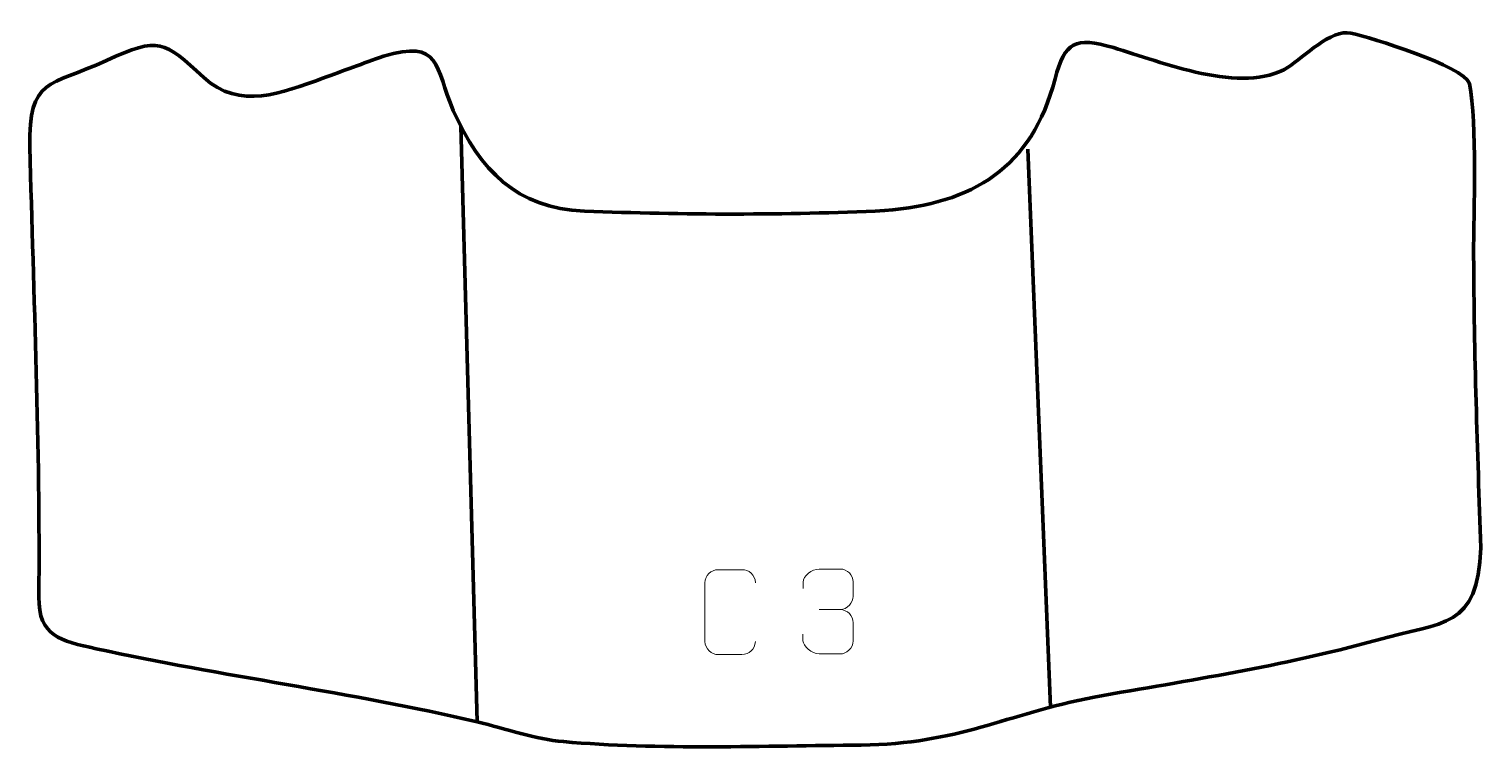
# Model space of a CAD drawing. Header units: millimetres. Extents: x -202 to 226, y -91 to 121.
import ezdxf

# ---------------------------------------------------------------- set-up
doc = ezdxf.new("R2010")
doc.units = ezdxf.units.MM
doc.header["$MEASUREMENT"] = 0
doc.layers.add('layer 2', color=7, linetype='Continuous')
doc.layers.add('layer 3', color=7, linetype='Continuous')

msp = doc.modelspace()

# ---------------------------------------------------------------- linework, layer by layer
at = {"layer": 'layer 2', "color": 140, "lineweight": 158}
for points in [[(-74.7073, 92.4962), (-74.7073, 92.4962), (-69.9022, -82.7322), (-69.9022, -82.7322)], [(92.1778, 85.7627), (92.1778, 85.7627), (98.7906, -78.4342), (98.7906, -78.4342)]]:
    msp.add_open_spline(points, degree=3, dxfattribs=at)
at = {"layer": 'layer 3', "color": 242, "lineweight": 158}
msp.add_open_spline([(-97.4073, 113.0834), (-80.6183, 118.2121), (-82.2611, 110.018), (-76.9533, 97.1136), (-76.9533, 97.1136), (-68.9078, 79.4925), (-58.5294, 68.4528), (-38.329, 67.5169), (-38.329, 67.5169), (-9.2667, 66.4092), (20.9617, 66.2737), (50.0067, 67.6676), (50.0067, 67.6676), (76.0553, 69.725), (93.2782, 80.1798), (100.193, 106.4314), (100.193, 106.4314), (103.0643, 117.3324), (105.9542, 118.8935), (117.4008, 115.6166), (117.4008, 115.6166), (131.3116, 111.4775), (155.4198, 101.475), (168.7863, 109.8591), (168.7863, 109.8591), (173.3645, 112.9616), (181.4909, 121.084), (187.1688, 119.8974), (187.1688, 119.8974), (193.2108, 118.5099), (220.2479, 110.2661), (222.1185, 105.1029), (222.1185, 105.1029), (224.4705, 92.7355), (223.329, 68.0398), (223.3411, 54.2959), (223.3411, 54.2959), (223.4536, 25.606), (224.4415, -2.8712), (225.5007, -31.5307), (225.5007, -31.5307), (224.4422, -55.567), (214.8674, -52.9957), (194.4677, -58.8084), (194.4677, -58.8084), (166.4875, -66.4457), (140.0993, -70.4652), (111.7142, -75.4315), (111.7142, -75.4315), (85.4559, -80.5769), (71.7791, -89.28), (43.0776, -89.5571), (43.0776, -89.5571), (15.0765, -89.8321), (-16.8481, -91.0101), (-44.5039, -88.563), (-44.5039, -88.563), (-52.6194, -87.845), (-61.3657, -84.8675), (-69.9022, -82.7322), (-69.9022, -82.7322), (-107.1602, -74.0139), (-144.8407, -69.3221), (-181.9758, -61.2248), (-181.9758, -61.2248), (-192.5481, -58.9195), (-198.9726, -57.5769), (-198.8683, -46.0145), (-198.8683, -46.0145), (-198.4459, -1.7387), (-200.41, 42.173), (-201.5096, 86.3905), (-201.5096, 86.3905), (-201.7541, 106.8021), (-196.0592, 104.0421), (-178.9656, 111.8261), (-178.9656, 111.8261), (-163.312, 118.9544), (-162.1931, 117.6227), (-150.3424, 106.8513), (-150.3424, 106.8513), (-139.6744, 97.1549), (-127.4593, 102.2631), (-115.3241, 106.6126), (-115.3241, 106.6126), (-109.3347, 108.7593), (-103.4375, 111.0287), (-97.4073, 113.0834)], degree=3, knots=[0, 0, 0, 0, 0.04347826, 0.04347826, 0.04347826, 0.04347826, 0.08695652, 0.08695652, 0.08695652, 0.08695652, 0.13043478, 0.13043478, 0.13043478, 0.13043478, 0.17391304, 0.17391304, 0.17391304, 0.17391304, 0.2173913, 0.2173913, 0.2173913, 0.2173913, 0.26086957, 0.26086957, 0.26086957, 0.26086957, 0.30434783, 0.30434783, 0.30434783, 0.30434783, 0.34782609, 0.34782609, 0.34782609, 0.34782609, 0.39130435, 0.39130435, 0.39130435, 0.39130435, 0.43478261, 0.43478261, 0.43478261, 0.43478261, 0.47826087, 0.47826087, 0.47826087, 0.47826087, 0.52173913, 0.52173913, 0.52173913, 0.52173913, 0.56521739, 0.56521739, 0.56521739, 0.56521739, 0.60869565, 0.60869565, 0.60869565, 0.60869565, 0.65217391, 0.65217391, 0.65217391, 0.65217391, 0.69565217, 0.69565217, 0.69565217, 0.69565217, 0.73913043, 0.73913043, 0.73913043, 0.73913043, 0.7826087, 0.7826087, 0.7826087, 0.7826087, 0.82608696, 0.82608696, 0.82608696, 0.82608696, 0.86956522, 0.86956522, 0.86956522, 0.86956522, 0.91304348, 0.91304348, 0.91304348, 0.91304348, 1, 1, 1, 1], dxfattribs=at)
at = {"layer": 'layer 3', "color": 250, "lineweight": 9}
for points, knots in [([(11.9922, -59.1171), (11.8524, -61.4405), (10.1752, -62.9201), (8.0275, -62.9309), (8.0275, -62.9309), (5.6956, -62.9305), (3.3637, -62.9305), (1.0322, -62.9309), (1.0322, -62.9309), (-0.8928, -63.0363), (-2.8649, -61.1518), (-2.8537, -59.1345), (-2.8537, -59.1345), (-2.8533, -53.3644), (-2.8533, -47.5947), (-2.8537, -41.8254), (-2.8537, -41.8254), (-2.8495, -39.6873), (-1.1028, -37.9681), (1.0496, -37.9816), (1.0496, -37.9816), (3.3753, -37.9816), (5.7014, -37.9816), (8.0275, -37.9816), (8.0275, -37.9816), (9.9741, -37.9461), (11.9655, -39.4376), (11.9922, -41.8752)], [0, 0, 0, 0, 0.125, 0.125, 0.125, 0.125, 0.25, 0.25, 0.25, 0.25, 0.375, 0.375, 0.375, 0.375, 0.5, 0.5, 0.5, 0.5, 0.625, 0.625, 0.625, 0.625, 0.75, 0.75, 0.75, 0.75, 1, 1, 1, 1]), ([(26.0185, -43.484), (26.0185, -43.484), (26.0185, -41.6268), (26.0185, -41.6268), (26.0185, -41.6268), (26.0042, -39.8849), (28.6687, -37.7668), (30.7278, -37.7895), (30.7278, -37.7895), (32.7919, -37.7895), (34.8559, -37.7895), (36.9196, -37.7895), (36.9196, -37.7895), (39.1141, -37.7807), (40.7124, -39.6275), (40.7568, -41.5396), (40.7568, -41.5396), (40.7564, -42.9747), (40.7564, -44.4098), (40.7568, -45.8453), (40.7568, -45.8453), (40.7082, -47.4988), (39.1056, -49.7288), (36.9073, -49.7188), (36.9073, -49.7188), (39.111, -49.73), (40.719, -51.5332), (40.773, -53.5927), (40.773, -53.5927), (40.7726, -55.3774), (40.7726, -57.1621), (40.773, -58.9472), (40.773, -58.9472), (40.7831, -61.0086), (38.7282, -62.7717), (36.9073, -62.7636), (36.9073, -62.7636), (34.842, -62.7633), (32.7768, -62.7633), (30.7112, -62.7636), (30.7112, -62.7636), (28.5426, -62.7521), (26.0116, -60.3519), (25.993, -58.8901), (25.993, -58.8901), (25.993, -58.8901), (25.993, -56.9815), (25.993, -56.9815)], [0, 0, 0, 0, 0.07692308, 0.07692308, 0.07692308, 0.07692308, 0.15384615, 0.15384615, 0.15384615, 0.15384615, 0.23076923, 0.23076923, 0.23076923, 0.23076923, 0.30769231, 0.30769231, 0.30769231, 0.30769231, 0.38461538, 0.38461538, 0.38461538, 0.38461538, 0.46153846, 0.46153846, 0.46153846, 0.46153846, 0.53846154, 0.53846154, 0.53846154, 0.53846154, 0.61538462, 0.61538462, 0.61538462, 0.61538462, 0.69230769, 0.69230769, 0.69230769, 0.69230769, 0.76923077, 0.76923077, 0.76923077, 0.76923077, 0.84615385, 0.84615385, 0.84615385, 0.84615385, 1, 1, 1, 1])]:
    msp.add_open_spline(points, degree=3, knots=knots, dxfattribs=at)
msp.add_open_spline([(30.7282, -49.7292), (30.7282, -49.7292), (36.9246, -49.7292), (36.9246, -49.7292)], degree=3, dxfattribs=at)

doc.saveas('drawing.dxf')
